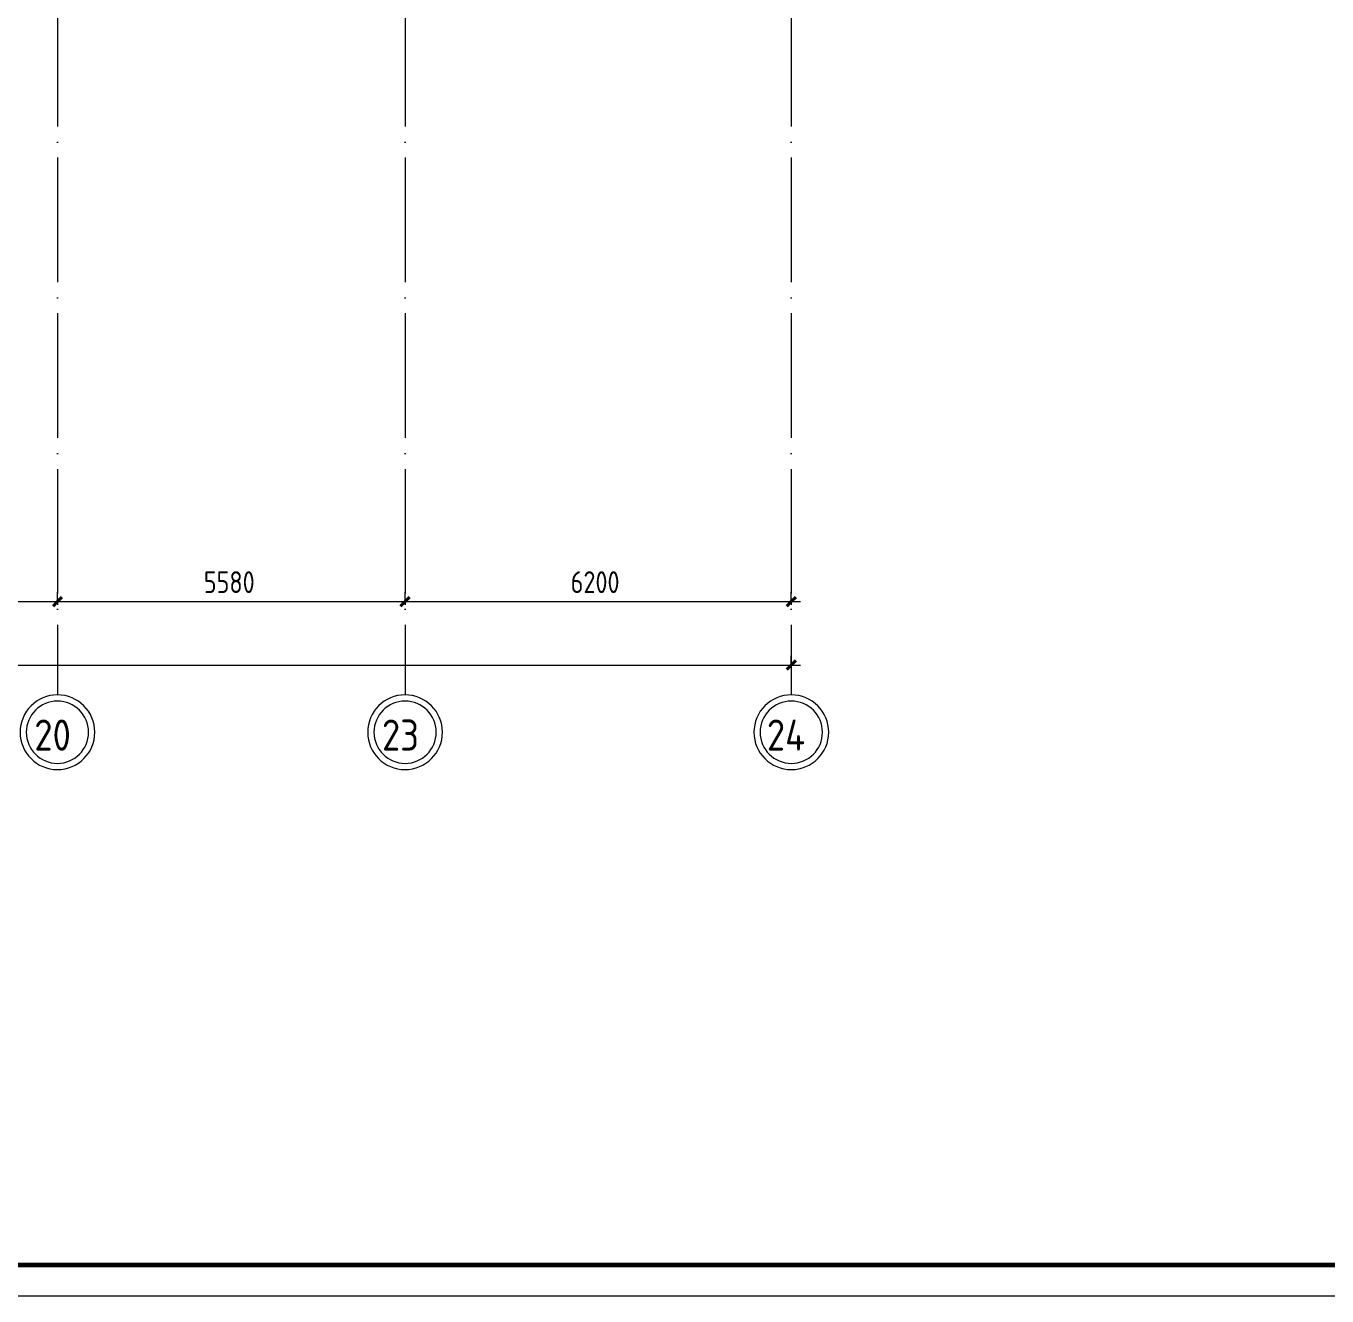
# Model space of a CAD drawing. Header units: millimetres. Extents: x -325553 to 627452, y -28539 to 738858.
# Drawn here: x 156732 to 177615, y 396003 to 416391 of the extents above; entities that cross this region are included whole.
import ezdxf

# ---------------------------------------------------------------- set-up
doc = ezdxf.new("R2010")
doc.units = ezdxf.units.MM
doc.linetypes.add('ADSK_Линия сетки', pattern=[25, 20, -2.5, 0, -2.5])
for name, color, linetype, lineweight in [('Оси', 252, 'Continuous', 9), ('ОФ_рамка', 8, 'Continuous', 60), ('Размеры', 7, 'Continuous', 9)]:
    doc.layers.add(name, color=color, linetype=linetype, lineweight=lineweight)
doc.styles.add('GOST Common_1', font='', dxfattribs={"height": 250})
doc.styles.add('GOST Common_3', font='', dxfattribs={"height": 3.5})
doc.styles.get('GOST Common_1').set_extended_font_data('GOST type B')
doc.styles.get('GOST Common_3').set_extended_font_data('GOST 2.304 type A')

# ---------------------------------------------------------------- blocks, each defined once
blk = doc.blocks.new('А0')
at = {"layer": 'ОФ_рамка', "color": 0, "linetype": 'Continuous', "ltscale": 100}
blk.add_lwpolyline([(224168, -393217), (340568, -393217)], dxfattribs=at)
at = {"layer": 'ОФ_рамка', "color": 0, "linetype": 'Continuous', "lineweight": 5, "ltscale": 100}
blk.add_lwpolyline([(222168, -393717), (341068, -393717)], dxfattribs=at)
blk = doc.blocks.new('2 этаж')
at = {"layer": 'Оси', "color": 251, "linetype": 'ADSK_Линия сетки', "ltscale": 100, "true_color": 0x636466}
for p, q in [((156496, -1139), (156496, -32265)), ((162076, -1139), (162076, -32265)), ((168276, -1139), (168276, -32265))]:
    blk.add_line(p, q, dxfattribs=at)
at = {"layer": 'Оси', "color": 251, "lineweight": 20, "true_color": 0x636466}
for centre, radius, start, end in [((156496, -32865), 600, 0, 180), ((156496, -32865), 500, 0, 180), ((162076, -32865), 600, 0, 180), ((162076, -32865), 500, 0, 180), ((168276, -32865), 600, 0, 180), ((168276, -32865), 500, 0, 180), ((156496, -32865), 600, 180, 0), ((156496, -32865), 500, 180, 0), ((162076, -32865), 600, 180, 0), ((162076, -32865), 500, 180, 0), ((168276, -32865), 600, 180, 0), ((168276, -32865), 500, 180, 0)]:
    blk.add_arc(centre, radius, start, end, dxfattribs=at)
at = {"layer": 'Размеры', "color": 251, "lineweight": 20, "true_color": 0x636466}
for p, q in [((156496, -30768), (156496, -30618)), ((156496, -30768), (156496, -30618)), ((162076, -30768), (162076, -30618)), ((162076, -30768), (162076, -30618)), ((168276, -30768), (168276, -30618)), ((151276, -30768), (156496, -30768)), ((156496, -30768), (156496, -30818)), ((156496, -30768), (162076, -30768)), ((156496, -30768), (156496, -30818)), ((162076, -30768), (162076, -30818)), ((162076, -30768), (168426, -30768)), ((162076, -30768), (162076, -30818)), ((168276, -30768), (168276, -30818)), ((168276, -31786), (168276, -31636)), ((100526, -31786), (168426, -31786)), ((168276, -31786), (168276, -31836))]:
    blk.add_line(p, q, dxfattribs=at)
at = {"layer": 'Размеры', "color": 251, "lineweight": 40, "true_color": 0x636466}
for p, q in [((156496, -30768), (156567, -30697)), ((156496, -30768), (156567, -30697)), ((162076, -30768), (162147, -30697)), ((162076, -30768), (162147, -30697)), ((168276, -30768), (168347, -30697)), ((156496, -30768), (156425, -30839)), ((156496, -30768), (156425, -30839)), ((162076, -30768), (162005, -30839)), ((162076, -30768), (162005, -30839)), ((168276, -30768), (168205, -30839)), ((168276, -31786), (168347, -31716)), ((168276, -31786), (168205, -31857))]:
    blk.add_line(p, q, dxfattribs=at)
at = {"layer": 'Оси', "color": 251, "true_color": 0x636466, "style": 'GOST Common_1', "width": 0.9}
for s, p in [('20', (156124, -33161)), ('23', (161704, -33161)), ('24', (167883, -33161))]:
    blk.add_text(s, height=500, dxfattribs=at).set_placement(p)
at = {"layer": 'Размеры', "color": 251, "lineweight": 20, "true_color": 0x636466, "char_height": 350, "width": 1059.58, "attachment_point": 1, "line_spacing_factor": 1.022761, "style": 'GOST Common_3'}
for s, insert in [('5580', (158845, -30281)), ('6200', (164735, -30281))]:
    blk.add_mtext(s, dxfattribs=dict(at, insert=insert))

msp = doc.modelspace()

# ---------------------------------------------------------------- block references
msp.add_blockref('2 этаж', (740.6, 437918.3))
at = {"layer": 'ОФ_рамка', "color": 0, "lineweight": -2}
msp.add_blockref('А0', (-142569.1, 789719.4), dxfattribs=at)

doc.saveas('drawing.dxf')
